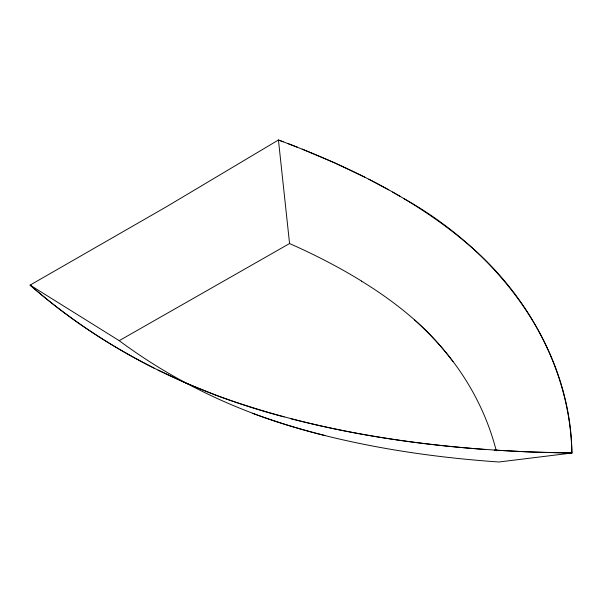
<?xml version="1.0" encoding="UTF-8"?>
<svg xmlns="http://www.w3.org/2000/svg" width="602" height="602" viewBox="0 0 602 602"><rect width="100%" height="100%" fill="white"/><g stroke="black" fill="none" stroke-linecap="round" stroke-linejoin="round"><path stroke-width="0.9" d="M283.226 141.779L278.44 140.003L166.483 206.727L30.1 285.107L119.211 340.664L289.57 243.539C314.364 254.541 338.595 266.889 361.682 281.149M404.062 198.72C496.025 250.206 570.606 344.126 571.9 453.02L498.877 461.997C440.288 457.911 381.871 449.777 324.847 435.539A491.902 283.993 0 0 1 254.646 414.048M289.57 243.539L278.44 140.003C347.512 165.798 415.463 198.427 471.419 247.211C530.573 298.675 570.267 373.932 571.9 453.02L528.827 451.959L494.234 450.115M571.9 453.02C451.244 451.327 329.219 436.811 215.426 395.01L186.695 383.399L158.025 370.125M485.588 449.513C419.903 444.66 354.427 435.141 290.623 418.638M284.106 416.915C191.105 392.489 102.581 348.731 30.1 285.107C67.627 317.954 109.511 345.744 154.044 368.146M254.691 414.01L252.584 413.22A490.969 283.459 0 0 1 194.386 387.372M287.997 143.577L297.478 147.242M302.189 149.108L334.494 162.788L364.752 177.176M368.823 179.238L388.719 189.871M194.341 387.402C168.078 373.902 142.907 358.28 119.211 340.664M392.609 192.053L400.277 196.478M414.394 319.805L416.757 321.912A492.857 284.55 0 0 1 452.982 361.539A490.615 283.256 0 0 0 414.477 319.775A492.496 284.34 0 0 0 361.606 281.187M453.05 361.524C473.074 388.087 488.049 418.525 496.274 450.785M324.884 435.494A490.615 283.256 0 0 1 252.531 413.265"/></g></svg>
